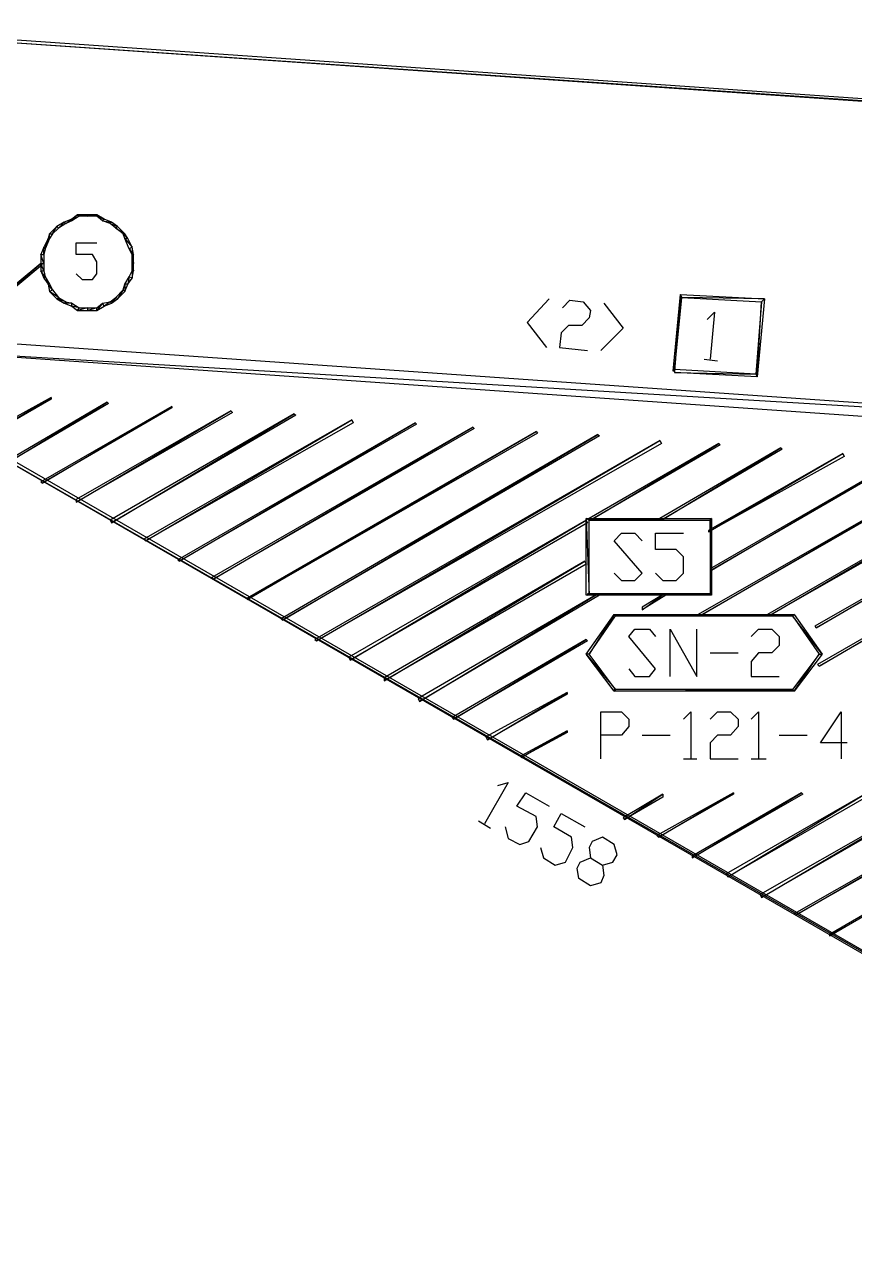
# Model space of a CAD drawing. Header units: millimetres. Extents: x 21 to 1147, y -811 to 126.
# Drawn here: x 349.4 to 416.9, y -571.8 to -472 of the extents above; entities that cross this region are included whole.
import ezdxf

# ---------------------------------------------------------------- set-up
doc = ezdxf.new("R2010")
doc.units = ezdxf.units.MM
doc.layers.add('EDITED_LINES', color=4, linetype='Continuous')

msp = doc.modelspace()

# ---------------------------------------------------------------- linework, layer by layer
at = {"layer": 'EDITED_LINES'}
for p, q in [((561.16, -487.96), (330.28, -472)), ((330.28, -472.24), (561.16, -487.96)), ((330.28, -472.24), (561.16, -487.96)), ((561.16, -488.2), (330.28, -472.24)), ((352.6, -488.08), (352, -488.44)), ((352.12, -488.56), (352.6, -488.08)), ((352.12, -488.56), (352.6, -488.08)), ((352.72, -488.2), (352.12, -488.56)), ((353.2, -487.84), (352.6, -488.08)), ((352.6, -488.08), (352.72, -488.2)), ((352.6, -488.08), (352.72, -488.2)), ((352.72, -488.2), (353.2, -487.84)), ((352.72, -488.2), (353.2, -487.84)), ((353.2, -487.96), (352.72, -488.2)), ((353.2, -487.96), (353.68, -487.48)), ((353.68, -487.48), (353.2, -487.84)), ((353.2, -487.96), (353.68, -487.48)), ((353.8, -487.6), (353.2, -487.96)), ((353.2, -487.84), (353.2, -487.96)), ((353.2, -487.84), (353.2, -487.96)), ((353.68, -487.48), (353.8, -487.6)), ((354.52, -487.48), (353.68, -487.48)), ((353.68, -487.48), (353.8, -487.6)), ((353.8, -487.6), (354.52, -487.48)), ((353.8, -487.6), (354.52, -487.48)), ((354.52, -487.6), (353.8, -487.6)), ((354.52, -487.48), (354.52, -487.6)), ((354.52, -487.48), (354.52, -487.6)), ((354.52, -487.6), (355.24, -487.48)), ((355.24, -487.48), (354.52, -487.48)), ((354.52, -487.6), (355.24, -487.48)), ((355.24, -487.6), (354.52, -487.6)), ((355.24, -487.48), (355.24, -487.6)), ((355.24, -487.48), (355.24, -487.6)), ((355.84, -487.84), (355.24, -487.48)), ((355.24, -487.6), (355.84, -487.84)), ((355.24, -487.6), (355.84, -487.84)), ((355.72, -487.96), (355.24, -487.6)), ((355.84, -487.84), (355.72, -487.96)), ((355.84, -487.84), (355.72, -487.96)), ((355.72, -487.96), (356.44, -488.08)), ((355.72, -487.96), (356.44, -488.08)), ((356.32, -488.2), (355.72, -487.96)), ((356.44, -488.08), (355.84, -487.84)), ((356.44, -488.08), (356.32, -488.2)), ((356.44, -488.08), (356.32, -488.2)), ((356.32, -488.2), (356.92, -488.44)), ((356.32, -488.2), (356.92, -488.44)), ((356.8, -488.56), (356.32, -488.2)), ((356.92, -488.44), (356.44, -488.08)), ((351.4, -489.04), (351.28, -489.4)), ((352, -488.44), (351.4, -489.04)), ((351.4, -489.4), (351.4, -489.04)), ((351.4, -489.4), (351.4, -489.04)), ((351.4, -489.04), (351.64, -489.04)), ((351.64, -489.04), (351.4, -489.4)), ((351.4, -489.04), (351.64, -489.04)), ((351.64, -489.04), (352, -488.44)), ((351.64, -489.04), (352, -488.44)), ((352.12, -488.56), (351.64, -489.04)), ((352, -488.44), (352.12, -488.56)), ((352, -488.44), (352.12, -488.56)), ((356.92, -488.44), (356.8, -488.56)), ((356.92, -488.44), (356.8, -488.56)), ((356.8, -488.56), (357.52, -489.04)), ((356.8, -488.56), (357.52, -489.04)), ((357.4, -489.04), (356.8, -488.56)), ((357.52, -489.04), (356.92, -488.44)), ((357.52, -489.04), (357.4, -489.04)), ((357.52, -489.04), (357.4, -489.04)), ((357.4, -489.04), (357.76, -489.4)), ((357.4, -489.04), (357.76, -489.4)), ((357.52, -489.4), (357.4, -489.04)), ((357.76, -489.4), (357.52, -489.04)), ((350.92, -490.12), (350.68, -490.72)), ((351.28, -489.4), (350.92, -490.12)), ((350.92, -490.72), (350.92, -490.12)), ((350.92, -490.72), (350.92, -490.12)), ((350.92, -490.12), (351.04, -490.24)), ((350.92, -490.12), (351.04, -490.24)), ((351.04, -490.24), (351.28, -489.4)), ((351.04, -490.24), (351.28, -489.4)), ((351.4, -489.4), (351.04, -490.24)), ((351.28, -489.4), (351.4, -489.4)), ((351.28, -489.4), (351.4, -489.4)), ((353.56, -490.72), (353.56, -489.76)), ((353.56, -489.76), (355.24, -489.76)), ((357.76, -489.4), (357.52, -489.4)), ((357.76, -489.4), (357.52, -489.4)), ((357.52, -489.4), (358.12, -490.12)), ((357.52, -489.4), (358.12, -490.12)), ((357.88, -490.24), (357.52, -489.4)), ((358.12, -490.12), (357.76, -489.4)), ((358.12, -490.12), (357.88, -490.24)), ((358.12, -490.12), (357.88, -490.24)), ((358.24, -490.72), (358.12, -490.12)), ((350.92, -491.44), (350.68, -490.72)), ((350.68, -490.72), (350.68, -491.44)), ((350.92, -491.44), (350.68, -490.72)), ((350.68, -490.72), (350.92, -490.72)), ((350.68, -490.72), (350.92, -490.72)), ((351.04, -490.24), (350.92, -490.72)), ((350.92, -490.72), (350.92, -491.44)), ((354.88, -490.72), (353.56, -490.72)), ((355.24, -491.32), (354.88, -490.72)), ((357.88, -490.24), (358.24, -490.72)), ((357.88, -490.24), (358.24, -490.72)), ((358.12, -490.72), (357.88, -490.24)), ((358.24, -490.72), (358.12, -490.72)), ((358.24, -490.72), (358.12, -490.72)), ((358.12, -490.72), (358.24, -491.44)), ((358.12, -490.72), (358.24, -491.44)), ((358.12, -491.44), (358.12, -490.72)), ((358.24, -491.44), (358.24, -490.72)), ((350.68, -491.44), (342.76, -498.04)), ((342.88, -498.16), (350.68, -491.44)), ((342.88, -498.16), (350.68, -491.44)), ((350.8, -491.56), (342.88, -498.16)), ((350.68, -491.44), (350.8, -491.56)), ((350.92, -492.04), (350.68, -491.44)), ((350.68, -491.44), (350.68, -492.04)), ((350.92, -492.04), (350.68, -491.44)), ((350.68, -491.44), (350.92, -491.44)), ((350.68, -491.44), (350.92, -491.44)), ((351.04, -492.52), (350.68, -492.04)), ((350.68, -492.04), (350.92, -492.64)), ((351.04, -492.52), (350.68, -492.04)), ((350.68, -492.04), (350.92, -492.04)), ((350.68, -492.04), (350.92, -492.04)), ((350.92, -491.44), (350.92, -492.04)), ((350.92, -492.04), (351.04, -492.52)), ((355.24, -492.28), (355.24, -491.32)), ((357.88, -492.52), (358.12, -492.04)), ((358.24, -491.44), (358.12, -491.44)), ((358.24, -491.44), (358.12, -491.44)), ((358.12, -491.44), (358.24, -492.04)), ((358.12, -491.44), (358.24, -492.04)), ((358.12, -492.04), (358.12, -491.44)), ((358.24, -492.04), (358.12, -492.04)), ((358.24, -492.04), (358.12, -492.04)), ((358.12, -492.04), (358.12, -492.64)), ((358.12, -492.64), (358.24, -492.04)), ((358.12, -492.04), (358.12, -492.64)), ((358.24, -492.04), (358.24, -491.44)), ((350.92, -492.64), (351.04, -492.52)), ((350.92, -492.64), (351.04, -492.52)), ((351.4, -493.12), (350.92, -492.64)), ((350.92, -492.64), (351.28, -493.12)), ((351.4, -493.12), (350.92, -492.64)), ((351.04, -492.52), (351.4, -493.12)), ((351.64, -493.6), (351.28, -493.12)), ((351.28, -493.12), (351.4, -493.72)), ((351.64, -493.6), (351.28, -493.12)), ((351.28, -493.12), (351.4, -493.12)), ((351.28, -493.12), (351.4, -493.12)), ((351.4, -493.12), (351.64, -493.6)), ((353.56, -492.28), (354.04, -492.76)), ((354.04, -492.76), (354.88, -492.76)), ((354.88, -492.76), (355.24, -492.28)), ((357.4, -493.6), (357.52, -493.12)), ((357.52, -493.12), (357.88, -492.52)), ((357.76, -493.12), (357.52, -493.12)), ((357.76, -493.12), (357.52, -493.12)), ((357.52, -493.12), (357.52, -493.72)), ((357.52, -493.72), (357.76, -493.12)), ((357.52, -493.12), (357.52, -493.72)), ((357.88, -492.52), (357.76, -493.12)), ((357.88, -492.52), (357.76, -493.12)), ((357.76, -493.12), (358.12, -492.64)), ((358.12, -492.64), (357.88, -492.52)), ((358.12, -492.64), (357.88, -492.52)), ((351.4, -493.72), (351.64, -493.6)), ((351.4, -493.72), (351.64, -493.6)), ((352.12, -494.2), (351.4, -493.72)), ((351.4, -493.72), (352, -494.32)), ((352.12, -494.2), (351.4, -493.72)), ((351.64, -493.6), (352.12, -494.2)), ((352, -494.32), (352.12, -494.2)), ((352, -494.32), (352.12, -494.2)), ((352.12, -494.2), (352.72, -494.56)), ((356.32, -494.56), (356.8, -494.2)), ((356.8, -494.2), (356.44, -494.68)), ((356.8, -494.2), (356.44, -494.68)), ((356.8, -494.2), (357.4, -493.6)), ((356.92, -494.32), (356.8, -494.2)), ((356.92, -494.32), (356.8, -494.2)), ((357.4, -493.6), (356.92, -494.32)), ((357.4, -493.6), (356.92, -494.32)), ((356.92, -494.32), (357.52, -493.72)), ((357.52, -493.72), (357.4, -493.6)), ((357.52, -493.72), (357.4, -493.6)), ((402.16, -500.2), (402.76, -493.96)), ((402.76, -493.96), (402.28, -500.2)), ((402.76, -493.96), (402.28, -500.2)), ((402.28, -500.2), (402.88, -494.2)), ((402.88, -494.2), (402.76, -493.96)), ((402.76, -493.96), (409.6, -494.32)), ((402.88, -494.2), (402.76, -493.96)), ((409.6, -494.32), (402.88, -494.2)), ((402.88, -494.2), (409.36, -494.56)), ((409.6, -494.32), (402.88, -494.2)), ((352.72, -494.56), (352, -494.32)), ((352, -494.32), (352.6, -494.68)), ((352.72, -494.56), (352, -494.32)), ((352.6, -494.68), (352.72, -494.56)), ((352.6, -494.68), (352.72, -494.56)), ((353.2, -494.68), (352.6, -494.68)), ((352.6, -494.68), (353.2, -494.92)), ((353.2, -494.68), (352.6, -494.68)), ((352.72, -494.56), (353.2, -494.68)), ((353.2, -494.92), (353.2, -494.68)), ((353.2, -494.68), (353.8, -495.04)), ((353.2, -494.92), (353.2, -494.68)), ((353.8, -495.04), (353.2, -494.92)), ((353.2, -494.92), (353.68, -495.28)), ((353.8, -495.04), (353.2, -494.92)), ((354.52, -495.04), (353.68, -495.28)), ((354.52, -495.04), (353.68, -495.28)), ((353.68, -495.28), (353.8, -495.04)), ((353.68, -495.28), (353.8, -495.04)), ((353.8, -495.04), (354.52, -495.04)), ((355.24, -495.04), (354.52, -495.28)), ((355.24, -495.04), (354.52, -495.28)), ((354.52, -495.28), (354.52, -495.04)), ((354.52, -495.04), (355.24, -495.04)), ((354.52, -495.28), (354.52, -495.04)), ((355.72, -494.68), (355.24, -495.28)), ((355.72, -494.68), (355.24, -495.28)), ((355.24, -495.04), (355.72, -494.68)), ((355.24, -495.28), (355.84, -494.92)), ((355.24, -495.28), (355.24, -495.04)), ((355.24, -495.28), (355.24, -495.04)), ((355.72, -494.68), (356.32, -494.56)), ((355.84, -494.92), (355.72, -494.68)), ((355.84, -494.92), (355.72, -494.68)), ((356.32, -494.56), (355.84, -494.92)), ((356.32, -494.56), (355.84, -494.92)), ((355.84, -494.92), (356.44, -494.68)), ((356.44, -494.68), (356.32, -494.56)), ((356.44, -494.68), (356.32, -494.56)), ((356.44, -494.68), (356.92, -494.32)), ((392.08, -494.32), (390.28, -496.24)), ((393.16, -495.04), (393.76, -494.44)), ((393.76, -494.44), (394.84, -494.56)), ((394.84, -494.56), (395.44, -495.28)), ((396.52, -494.68), (398.08, -496.72)), ((409.36, -494.56), (408.88, -500.44)), ((409.6, -494.32), (409, -500.68)), ((409, -500.68), (409.36, -494.56)), ((409, -500.68), (409.36, -494.56)), ((409.36, -494.56), (409.6, -494.32)), ((409.36, -494.56), (409.6, -494.32)), ((353.68, -495.28), (354.52, -495.28)), ((354.52, -495.28), (355.24, -495.28)), ((395.32, -495.88), (394.72, -496.48)), ((395.44, -495.28), (395.32, -495.88)), ((404.92, -496), (405.52, -495.4)), ((405.52, -495.4), (405.16, -499.24)), ((459.64, -571.6), (330.4, -497.08)), ((390.28, -496.24), (391.84, -498.28)), ((393.04, -497.08), (392.92, -498.28)), ((393.64, -496.48), (393.04, -497.08)), ((394.72, -496.48), (393.64, -496.48)), ((398.08, -496.72), (396.28, -498.52)), ((330.28, -497.32), (459.64, -571.6)), ((330.28, -497.32), (459.64, -571.6)), ((459.64, -571.84), (330.28, -497.32)), ((342.76, -497.56), (453.04, -505.24)), ((453.04, -505.24), (342.76, -498.64)), ((342.76, -498.64), (452.92, -506.32)), ((453.04, -505.24), (342.76, -498.64)), ((392.92, -498.28), (395.2, -498.52)), ((402.28, -500.08), (402.28, -500.32)), ((408.88, -500.44), (402.28, -500.08)), ((404.68, -499.24), (405.76, -499.36)), ((402.28, -500.2), (402.16, -500.2)), ((402.28, -500.32), (408.88, -500.44)), ((402.28, -500.32), (408.88, -500.44)), ((409, -500.68), (402.28, -500.32)), ((408.88, -500.44), (409, -500.68)), ((408.88, -500.44), (409, -500.68)), ((351.52, -502.36), (345.16, -505.84)), ((345.28, -506.08), (351.52, -502.36)), ((345.28, -506.08), (351.52, -502.36)), ((351.52, -502.48), (345.28, -506.08)), ((356.08, -502.72), (347.92, -507.52)), ((348.04, -507.64), (356.08, -502.72)), ((348.04, -507.64), (356.08, -502.72)), ((356.2, -502.84), (348.04, -507.64)), ((361.36, -503.08), (350.68, -509.2)), ((350.8, -509.32), (361.36, -503.08)), ((350.8, -509.32), (361.36, -503.08)), ((351.52, -502.36), (351.52, -502.48)), ((356.08, -502.72), (356.2, -502.84)), ((361.36, -503.08), (361.36, -503.2)), ((361.36, -503.2), (350.8, -509.32)), ((353.56, -510.88), (366.16, -503.44)), ((366.16, -503.44), (353.56, -510.64)), ((353.56, -510.88), (366.16, -503.44)), ((366.28, -503.56), (353.56, -510.88)), ((371.32, -503.68), (356.32, -512.32)), ((356.44, -512.56), (371.32, -503.68)), ((356.44, -512.56), (371.32, -503.68)), ((371.44, -503.8), (356.44, -512.56)), ((376, -504.16), (359.08, -513.88)), ((359.2, -514), (376, -504.16)), ((359.2, -514), (376, -504.16)), ((366.16, -503.44), (366.28, -503.56)), ((371.32, -503.68), (371.44, -503.8)), ((376, -504.16), (376.12, -504.4)), ((376.12, -504.4), (359.2, -514)), ((381.16, -504.4), (361.84, -515.56)), ((361.96, -515.68), (381.16, -504.4)), ((361.96, -515.68), (381.16, -504.4)), ((381.28, -504.52), (361.96, -515.68)), ((385.84, -504.76), (364.6, -517)), ((364.72, -517.12), (385.84, -504.76)), ((364.72, -517.12), (385.84, -504.76)), ((385.96, -504.88), (364.72, -517.12)), ((367.48, -518.8), (391, -505.12)), ((391, -505.12), (367.48, -518.68)), ((367.48, -518.8), (391, -505.12)), ((381.16, -504.4), (381.28, -504.52)), ((385.84, -504.76), (385.96, -504.88)), ((391, -505.12), (391.12, -505.24)), ((391.12, -505.24), (367.48, -518.8)), ((396.04, -505.36), (370.24, -520.36)), ((370.36, -520.48), (396.04, -505.36)), ((370.36, -520.48), (396.04, -505.36)), ((396.16, -505.48), (370.36, -520.48)), ((401.08, -505.84), (373, -522.04)), ((373.12, -522.16), (401.08, -505.84)), ((373.12, -522.16), (401.08, -505.84)), ((401.2, -506.08), (373.12, -522.16)), ((405.88, -506.08), (395.32, -512.2)), ((395.44, -512.32), (405.88, -506.08)), ((395.44, -512.32), (405.88, -506.08)), ((396.04, -505.36), (396.16, -505.48)), ((401.08, -505.84), (401.2, -506.08)), ((405.88, -506.08), (406, -506.2)), ((406, -506.2), (395.44, -512.32)), ((410.92, -506.44), (401.08, -512.2)), ((401.2, -512.32), (410.92, -506.44)), ((401.2, -512.32), (410.92, -506.44)), ((411.04, -506.56), (401.2, -512.32)), ((405.04, -513.28), (415.96, -506.92)), ((415.96, -506.92), (405.04, -513.16)), ((405.04, -513.28), (415.96, -506.92)), ((416.08, -507.16), (405.04, -513.28)), ((421, -507.16), (405.16, -516.28)), ((405.28, -516.4), (421, -507.16)), ((405.28, -516.4), (421, -507.16)), ((410.92, -506.44), (411.04, -506.56)), ((415.96, -506.92), (416.08, -507.16)), ((426.04, -507.52), (404.2, -520)), ((404.32, -520.12), (426.04, -507.52)), ((404.32, -520.12), (426.04, -507.52)), ((426.04, -507.64), (404.32, -520.12)), ((421, -507.28), (405.28, -516.4)), ((430.84, -507.88), (409.84, -520)), ((409.96, -520.12), (430.84, -507.88)), ((409.96, -520.12), (430.84, -507.88)), ((430.96, -508.12), (409.96, -520.12)), ((435.88, -508.24), (413.68, -520.96)), ((413.8, -521.08), (435.88, -508.24)), ((413.8, -521.08), (435.88, -508.24)), ((435.88, -508.48), (413.8, -521.08)), ((440.68, -508.6), (413.92, -524.08)), ((414.04, -524.2), (440.68, -508.6)), ((414.04, -524.2), (440.68, -508.6)), ((440.8, -508.84), (414.04, -524.2)), ((350.68, -509.2), (350.8, -509.32)), ((353.56, -510.64), (353.56, -510.88)), ((414.88, -546.16), (475.6, -510.88)), ((475.6, -510.88), (414.88, -546.04)), ((414.88, -546.16), (475.6, -510.88)), ((475.72, -511), (414.88, -546.16)), ((356.32, -512.32), (356.44, -512.56)), ((395.08, -512.32), (375.76, -523.48)), ((375.88, -523.72), (395.08, -512.32)), ((375.88, -523.72), (395.08, -512.32)), ((395.2, -512.56), (375.88, -523.72)), ((395.32, -512.32), (395.08, -512.2)), ((395.08, -512.2), (405.28, -512.2)), ((395.32, -512.32), (395.08, -512.2)), ((395.08, -512.2), (395.32, -518.44)), ((395.08, -512.2), (395.32, -518.44)), ((395.08, -518.44), (395.08, -512.2)), ((395.08, -512.32), (395.2, -512.56)), ((405.28, -512.2), (395.32, -512.32)), ((405.28, -512.2), (395.32, -512.32)), ((395.32, -512.2), (395.44, -512.32)), ((395.32, -512.32), (405.16, -512.32)), ((395.32, -518.44), (395.32, -512.32)), ((401.08, -512.2), (401.2, -512.32)), ((405.04, -513.16), (405.04, -513.28)), ((405.16, -512.32), (405.28, -512.2)), ((405.16, -512.32), (405.28, -512.2)), ((405.28, -518.44), (405.16, -512.32)), ((405.16, -512.32), (405.16, -518.32)), ((405.28, -518.44), (405.16, -512.32)), ((405.28, -512.2), (405.28, -518.44)), ((359.08, -513.88), (359.2, -514)), ((397.36, -514), (397.96, -513.4)), ((399.64, -516.64), (397.36, -514)), ((397.96, -513.4), (399.04, -513.4)), ((399.04, -513.4), (399.64, -514)), ((400.72, -514.72), (400.72, -513.4)), ((400.72, -513.4), (403, -513.4)), ((402.4, -514.72), (400.72, -514.72)), ((403, -515.32), (402.4, -514.72)), ((361.84, -515.56), (361.96, -515.68)), ((378.64, -525.4), (394.96, -515.68)), ((394.96, -515.68), (378.64, -525.16)), ((378.64, -525.4), (394.96, -515.68)), ((395.08, -515.92), (378.64, -525.4)), ((394.96, -515.68), (395.08, -515.92)), ((403, -516.64), (403, -515.32)), ((364.6, -517), (364.72, -517.12)), ((397.36, -516.64), (397.96, -517.24)), ((399.04, -517.24), (399.64, -516.64)), ((400.72, -516.64), (401.32, -517.24)), ((402.4, -517.24), (403, -516.64)), ((405.16, -516.28), (405.28, -516.4)), ((397.96, -517.24), (399.04, -517.24)), ((401.32, -517.24), (402.4, -517.24)), ((367.48, -518.68), (367.48, -518.8)), ((396.04, -518.32), (381.4, -526.84)), ((381.52, -527.08), (396.04, -518.32)), ((381.52, -527.08), (396.04, -518.32)), ((396.16, -518.44), (381.52, -527.08)), ((395.32, -518.44), (395.08, -518.44)), ((395.2, -518.32), (395.2, -518.44)), ((395.2, -518.44), (405.16, -518.32)), ((405.16, -518.32), (395.2, -518.32)), ((395.2, -518.44), (405.16, -518.32)), ((405.28, -518.44), (395.2, -518.44)), ((396.04, -518.32), (396.16, -518.44)), ((399.64, -519.64), (401.44, -518.32)), ((401.44, -518.32), (399.64, -519.4)), ((399.64, -519.64), (401.44, -518.32)), ((401.56, -518.44), (399.64, -519.64)), ((401.44, -518.32), (401.56, -518.44)), ((405.16, -518.32), (405.28, -518.44)), ((405.16, -518.32), (405.28, -518.44)), ((395.08, -523.24), (397.36, -520)), ((397.36, -520), (395.32, -523.24)), ((397.36, -520), (395.32, -523.24)), ((395.32, -523.24), (397.48, -520.12)), ((397.48, -520.12), (397.36, -520)), ((397.36, -520), (412, -520)), ((397.48, -520.12), (397.36, -520)), ((412, -520), (397.48, -520.12)), ((412, -520), (397.48, -520.12)), ((397.48, -520.12), (411.88, -520.12)), ((399.64, -519.4), (399.64, -519.64)), ((404.2, -520), (404.32, -520.12)), ((409.84, -520), (409.96, -520.12)), ((411.88, -520.12), (412, -520)), ((411.88, -520.12), (412, -520)), ((414.28, -523.24), (411.88, -520.12)), ((411.88, -520.12), (414.04, -523.24)), ((414.28, -523.24), (411.88, -520.12)), ((412, -520), (414.28, -523.24)), ((370.24, -520.36), (370.36, -520.48)), ((413.68, -520.96), (413.8, -521.08)), ((373, -522.04), (373.12, -522.16)), ((395.08, -522.04), (384.16, -528.4)), ((384.28, -528.52), (395.08, -522.04)), ((384.28, -528.52), (395.08, -522.04)), ((395.2, -522.16), (384.28, -528.52)), ((395.08, -522.04), (395.2, -522.16)), ((398.56, -521.8), (399.04, -521.2)), ((400.72, -524.44), (398.56, -521.8)), ((399.04, -521.2), (400.24, -521.2)), ((400.24, -521.2), (400.72, -521.8)), ((401.92, -525.04), (401.92, -521.2)), ((401.92, -521.2), (404.08, -525.04)), ((404.08, -525.04), (404.08, -521.2)), ((408.52, -521.8), (409.12, -521.2)), ((409.12, -521.2), (410.2, -521.2)), ((410.2, -521.2), (410.8, -521.8)), ((410.8, -521.8), (410.8, -522.52)), ((405.16, -523.12), (407.44, -523.12)), ((409.12, -523.12), (408.52, -523.84)), ((410.2, -523.12), (409.12, -523.12)), ((410.8, -522.52), (410.2, -523.12)), ((375.76, -523.48), (375.88, -523.72)), ((395.32, -523.24), (395.08, -523.24)), ((395.32, -523.24), (395.08, -523.24)), ((395.08, -523.24), (397.48, -526.12)), ((395.08, -523.24), (397.48, -526.12)), ((397.36, -526.24), (395.08, -523.24)), ((397.48, -526.12), (395.32, -523.24)), ((408.52, -523.84), (408.52, -525.04)), ((414.04, -523.24), (411.88, -526.12)), ((412, -526.24), (414.04, -523.24)), ((412, -526.24), (414.04, -523.24)), ((414.28, -523.24), (412, -526.24)), ((413.92, -524.08), (414.04, -524.2)), ((414.04, -523.24), (414.28, -523.24)), ((414.04, -523.24), (414.28, -523.24)), ((398.56, -524.44), (399.04, -525.04)), ((399.04, -525.04), (400.24, -525.04)), ((400.24, -525.04), (400.72, -524.44)), ((408.52, -525.04), (410.8, -525.04)), ((378.64, -525.16), (378.64, -525.4)), ((397.36, -526.12), (397.36, -526.24)), ((397.36, -526.24), (411.88, -526.12)), ((411.88, -526.12), (397.36, -526.12)), ((397.36, -526.24), (411.88, -526.12)), ((397.48, -526.12), (397.36, -526.24)), ((411.88, -526.12), (412, -526.24)), ((411.88, -526.12), (412, -526.24)), ((381.4, -526.84), (381.52, -527.08)), ((393.52, -526.36), (386.92, -529.96)), ((387.04, -530.2), (393.52, -526.36)), ((387.04, -530.2), (393.52, -526.36)), ((393.52, -526.48), (387.04, -530.2)), ((393.52, -526.36), (393.52, -526.48)), ((412, -526.24), (397.36, -526.24)), ((396.28, -531.76), (396.28, -527.92)), ((396.28, -527.92), (397.96, -527.92)), ((397.96, -527.92), (398.56, -528.52)), ((403, -528.52), (403.6, -527.92)), ((403.6, -527.92), (403.6, -531.76)), ((405.16, -528.52), (405.76, -527.92)), ((405.76, -527.92), (406.84, -527.92)), ((406.84, -527.92), (407.44, -528.52)), ((408.52, -528.52), (409.12, -527.92)), ((409.12, -527.92), (409.12, -531.76)), ((414.16, -530.44), (415.84, -527.92)), ((415.84, -527.92), (415.84, -531.76)), ((384.16, -528.4), (384.28, -528.52)), ((398.56, -529.12), (397.96, -529.84)), ((398.56, -528.52), (398.56, -529.12)), ((407.44, -529.12), (406.84, -529.84)), ((407.44, -528.52), (407.44, -529.12)), ((386.92, -529.96), (387.04, -530.2)), ((389.8, -531.64), (393.52, -529.48)), ((393.52, -529.48), (389.8, -531.52)), ((389.8, -531.64), (393.52, -529.48)), ((393.52, -529.6), (389.8, -531.64)), ((393.52, -529.48), (393.52, -529.6)), ((397.96, -529.84), (396.28, -529.84)), ((399.64, -529.84), (401.92, -529.84)), ((405.76, -529.84), (405.16, -530.44)), ((406.84, -529.84), (405.76, -529.84)), ((410.8, -529.84), (413.08, -529.84)), ((405.16, -530.44), (405.16, -531.76)), ((416.32, -530.44), (414.16, -530.44)), ((389.8, -531.52), (389.8, -531.64)), ((403, -531.76), (404.08, -531.76)), ((405.16, -531.76), (407.44, -531.76)), ((408.52, -531.76), (409.72, -531.76)), ((388.72, -533.68), (386.8, -537.04)), ((387.88, -533.92), (388.72, -533.68)), ((389.44, -535.6), (390.16, -534.52)), ((390.16, -534.52), (392.08, -535.6)), ((401.32, -534.64), (398.08, -536.56)), ((398.2, -536.68), (401.32, -534.64)), ((398.2, -536.68), (401.32, -534.64)), ((401.32, -534.88), (398.2, -536.68)), ((407.08, -534.52), (400.84, -538)), ((400.96, -538.12), (407.08, -534.52)), ((400.96, -538.12), (407.08, -534.52)), ((407.08, -534.64), (400.96, -538.12)), ((401.32, -534.64), (401.32, -534.88)), ((403.72, -539.8), (412.6, -534.52)), ((412.6, -534.52), (403.72, -539.68)), ((403.72, -539.8), (412.6, -534.52)), ((412.72, -534.64), (403.72, -539.8)), ((417.76, -534.64), (406.48, -541.12)), ((406.6, -541.36), (417.76, -534.64)), ((406.6, -541.36), (417.76, -534.64)), ((417.88, -534.88), (406.6, -541.36)), ((407.08, -534.52), (407.08, -534.64)), ((423.76, -534.52), (409.24, -542.8)), ((409.36, -543.04), (423.76, -534.52)), ((409.36, -543.04), (423.76, -534.52)), ((423.88, -534.64), (409.36, -543.04)), ((429.28, -534.52), (412, -544.36)), ((412.12, -544.48), (429.28, -534.52)), ((412.12, -544.48), (429.28, -534.52)), ((429.4, -534.64), (412.12, -544.48)), ((412.6, -534.52), (412.72, -534.64)), ((391, -536.44), (389.44, -535.6)), ((386.32, -536.8), (387.28, -537.4)), ((391.12, -537.28), (391, -536.44)), ((392.44, -537.28), (393.04, -536.2)), ((393.04, -536.2), (394.96, -537.28)), ((398.08, -536.56), (398.2, -536.68)), ((388.48, -537.28), (388.72, -538.24)), ((390.4, -538.48), (391.12, -537.28)), ((393.88, -538.12), (392.44, -537.28)), ((394, -538.96), (393.88, -538.12)), ((396.4, -538.12), (395.56, -538.48)), ((397.36, -538.72), (396.4, -538.12)), ((400.84, -538), (400.96, -538.12)), ((388.72, -538.24), (389.68, -538.72)), ((389.68, -538.72), (390.4, -538.48)), ((391.36, -538.96), (391.6, -539.8)), ((393.4, -540.16), (394, -538.96)), ((395.56, -538.48), (395.32, -538.96)), ((395.32, -538.96), (395.44, -539.8)), ((397.6, -539.56), (397.36, -538.72)), ((391.6, -539.8), (392.56, -540.4)), ((394.6, -540.16), (395.44, -539.8)), ((395.44, -539.8), (396.4, -540.4)), ((397.24, -540.16), (397.6, -539.56)), ((403.72, -539.68), (403.72, -539.8)), ((392.56, -540.4), (393.4, -540.16)), ((394.36, -540.64), (394.6, -540.16)), ((394.48, -541.48), (394.36, -540.64)), ((396.4, -540.4), (397.24, -540.16)), ((396.4, -540.4), (396.52, -541.24)), ((406.48, -541.12), (406.6, -541.36)), ((395.44, -542.08), (394.48, -541.48)), ((396.28, -541.84), (395.44, -542.08)), ((396.52, -541.24), (396.28, -541.84)), ((409.24, -542.8), (409.36, -543.04)), ((412, -544.36), (412.12, -544.48)), ((414.88, -546.04), (414.88, -546.16))]:
    msp.add_line(p, q, dxfattribs=at)

doc.saveas('drawing.dxf')
